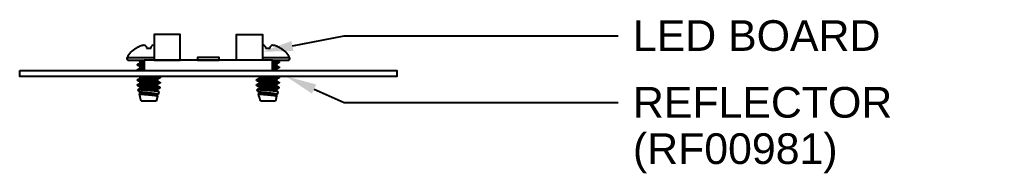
# Model space of a CAD drawing. Extents: x -1.16 to 4.91, y -0.59 to 0.35.
import ezdxf
from ezdxf import colors
from ezdxf.entities.mleader import LeaderData, LeaderLine
from ezdxf.math import Vec2, Vec3

# ---------------------------------------------------------------- set-up
doc = ezdxf.new("R2010")
doc.units = 0
doc.header["$LTSCALE"] = 0.5
doc.header["$MEASUREMENT"] = 0
doc.layers.add('CUST DWG', color=60, linetype='CONTINUOUS', lineweight=20)
for name, color, linetype in [('FAB DWG', 221, 'CONTINUOUS'), ('Hardware', 242, 'CONTINUOUS'), ('LED Board', 110, 'CONTINUOUS'), ('Reflector', 40, 'CONTINUOUS')]:
    doc.layers.add(name, color=color, linetype=linetype)
doc.styles.get("Standard").update_dxf_attribs({"font": 'arial.ttf'})

msp = doc.modelspace()

# ---------------------------------------------------------------- linework, layer by layer
at = {"layer": 'Hardware', "linetype": 'Continuous', "lineweight": 25, "transparency": 16777216}
for p, q in [((-0.3812, 0.1855), (-0.379, 0.1733)), ((-0.351, 0.1733), (-0.3488, 0.1855)), ((0.3488, 0.1855), (0.351, 0.1733)), ((0.379, 0.1733), (0.3812, 0.1855)), ((-0.4445, 0.1733), (-0.4432, 0.1733)), ((-0.379, 0.1733), (-0.351, 0.1733)), ((0.351, 0.1733), (0.379, 0.1733)), ((0.4432, 0.1733), (0.4445, 0.1733)), ((-0.4987, 0.1151), (-0.3315, 0.1151)), ((-0.489, 0.0989), (-0.3935, 0.0989)), ((-0.434, 0.0696), (-0.434, 0.0735)), ((-0.4171, 0.0833), (-0.4171, 0.0906)), ((0.3315, 0.1151), (0.4987, 0.1151)), ((0.3935, 0.0989), (0.489, 0.0989)), ((0.4171, 0.0755), (0.4171, 0.0681)), ((0.434, 0.0891), (0.434, 0.0852)), ((-0.434, 0.0383), (-0.434, 0.0423)), ((-0.4171, 0.052), (-0.4171, 0.0594)), ((0.4171, 0.0442), (0.4171, 0.0368)), ((0.434, 0.0579), (0.434, 0.054)), ((-0.434, -0.0242), (-0.434, -0.0202)), ((-0.434, -0.0554), (-0.434, -0.0515)), ((-0.4171, -0.0105), (-0.4171, -0.0031)), ((-0.4171, -0.0417), (-0.4171, -0.0344)), ((-0.3129, -0.0183), (-0.3129, -0.0257)), ((-0.3129, -0.0495), (-0.3129, -0.0569)), ((-0.296, -0.0046), (-0.296, -0.0085)), ((-0.296, -0.0359), (-0.296, -0.0398)), ((0.296, -0.0242), (0.296, -0.0202)), ((0.296, -0.0554), (0.296, -0.0515)), ((0.3129, -0.0105), (0.3129, -0.0031)), ((0.3129, -0.0417), (0.3129, -0.0344)), ((0.4171, -0.0183), (0.4171, -0.0257)), ((0.4171, -0.0495), (0.4171, -0.0569)), ((0.434, -0.0046), (0.434, -0.0085)), ((0.434, -0.0359), (0.434, -0.0398)), ((-0.4269, -0.0908), (-0.4296, -0.0802)), ((-0.4172, -0.1276), (-0.4225, -0.1074)), ((-0.4171, -0.073), (-0.4171, -0.0656)), ((-0.4171, -0.1042), (-0.4171, -0.0969)), ((-0.313, -0.0636), (-0.3592, -0.0636)), ((-0.3111, -0.1209), (-0.319, -0.1511)), ((-0.3129, -0.0808), (-0.3129, -0.0882)), ((-0.3129, -0.112), (-0.3129, -0.1194)), ((-0.3039, -0.0938), (-0.308, -0.1092)), ((-0.2968, -0.0667), (-0.2983, -0.0724)), ((0.3031, -0.0908), (0.3004, -0.0802)), ((0.3128, -0.1276), (0.3075, -0.1074)), ((0.3129, -0.073), (0.3129, -0.0656)), ((0.3129, -0.1042), (0.3129, -0.0969)), ((0.417, -0.0636), (0.3708, -0.0636)), ((0.4189, -0.1209), (0.411, -0.1511)), ((0.4171, -0.0808), (0.4171, -0.0882)), ((0.4171, -0.112), (0.4171, -0.1194)), ((0.4261, -0.0938), (0.422, -0.1092)), ((0.4332, -0.0667), (0.4317, -0.0724)), ((-0.4171, -0.1276), (-0.417, -0.128)), ((-0.411, -0.1511), (-0.4171, -0.128)), ((-0.417, -0.128), (-0.4171, -0.128)), ((-0.319, -0.1511), (-0.411, -0.1511)), ((0.3129, -0.1276), (0.313, -0.128)), ((0.319, -0.1511), (0.3129, -0.128)), ((0.313, -0.128), (0.3129, -0.128)), ((0.411, -0.1511), (0.319, -0.1511))]:
    msp.add_line(p, q, dxfattribs=at)
at = {"layer": 'Hardware', "linetype": 'Continuous', "lineweight": 25, "transparency": 16777216, "flags": 128}
for points in [[(-0.4334, 0.0742), (-0.434, 0.0735), (-0.4334, 0.0728), (-0.4316, 0.0721), (-0.4286, 0.0715), (-0.4248, 0.0709), (-0.4199, 0.0703), (-0.414, 0.0697), (-0.4072, 0.069), (-0.3995, 0.0683), (-0.3935, 0.0678)], [(0.3935, 0.0636), (0.3995, 0.0631), (0.4072, 0.0624), (0.414, 0.0617), (0.4199, 0.0611), (0.4248, 0.0605), (0.4286, 0.0599), (0.4316, 0.0592), (0.4334, 0.0586), (0.434, 0.0579), (0.434, 0.0579)]]:
    msp.add_lwpolyline(points, dxfattribs=at)
at = {"layer": 'Hardware', "linetype": 'Continuous', "lineweight": 25, "transparency": 16777216}
for centre, radius, start, end in [((-0.3654, 0.043), 0.1518, 110.1727, 120.84939), ((-0.3792, 0.0651), 0.1264, 96.0768, 107.74085), ((-0.4018, 0.1559), 0.0361, 55.05902, 75.15367), ((-0.3282, 0.1559), 0.0361, 104.84633, 124.94098), ((-0.3508, 0.0651), 0.1264, 81.23978, 83.9232), ((0.3508, 0.0651), 0.1264, 96.0768, 98.76022), ((0.3282, 0.1559), 0.0361, 55.05902, 75.15367), ((0.4018, 0.1559), 0.0361, 104.84633, 124.94098), ((0.3792, 0.0651), 0.1264, 72.25915, 83.9232), ((0.3654, 0.043), 0.1518, 59.15061, 69.8273), ((-0.365, 0.0448), 0.151, 121.74209, 152.29992), ((0.365, 0.0448), 0.151, 27.70008, 58.25791), ((-0.489, 0.1099), 0.011, 152.29992, 270), ((0.489, 0.1099), 0.011, 270, 27.70008)]:
    msp.add_arc(centre, radius, start, end, dxfattribs=at)
for points, knots in [([(-0.434, 0.0696), (-0.4339, 0.0694), (-0.4336, 0.0689), (-0.4318, 0.0682), (-0.4289, 0.0676), (-0.4249, 0.067), (-0.42, 0.0664), (-0.4141, 0.0658), (-0.4073, 0.0651), (-0.4003, 0.0644), (-0.3955, 0.064), (-0.3935, 0.0639)], [0, 0, 0, 0, 0.0409163, 0.0814663, 0.1213031, 0.1601162, 0.1989293, 0.238766, 0.279316, 0.3202324, 0.3501521, 0.3501521, 0.3501521, 0.3501521]), ([(-0.4334, 0.0742), (-0.4306, 0.0758), (-0.4251, 0.079), (-0.4197, 0.0822), (-0.4171, 0.0837)], [0, 0, 0, 0, 0.5232197, 1, 1, 1, 1]), ([(-0.4163, 0.059), (-0.4192, 0.0606), (-0.4249, 0.0639), (-0.4306, 0.0673), (-0.4334, 0.0689)], [0, 0, 0, 0, 0.499457, 1, 1, 1, 1]), ([(-0.4163, 0.0902), (-0.4192, 0.0919), (-0.4241, 0.0948), (-0.4291, 0.0976), (-0.4312, 0.0988)], [0, 0, 0, 0, 0.576313, 1, 1, 1, 1]), ([(-0.429, 0.0989), (-0.4277, 0.0987), (-0.4253, 0.0983), (-0.4202, 0.0977), (-0.4142, 0.097), (-0.4073, 0.0963), (-0.4003, 0.0957), (-0.3955, 0.0953), (-0.3935, 0.0951)], [0, 0, 0, 0, 0.0454803, 0.0907948, 0.1373486, 0.183301, 0.2296685, 0.2635746, 0.2635746, 0.2635746, 0.2635746]), ([(-0.4171, 0.0833), (-0.417, 0.083), (-0.4168, 0.0826), (-0.4154, 0.0819), (-0.4132, 0.0813), (-0.4102, 0.0807), (-0.4065, 0.0801), (-0.4018, 0.0794), (-0.3973, 0.0788), (-0.3943, 0.0784), (-0.3935, 0.0783)], [0, 0, 0, 0, 0.0450192, 0.0896319, 0.1334538, 0.1761414, 0.218829, 0.2626509, 0.3162306, 0.3336264, 0.3336264, 0.3336264, 0.3336264]), ([(-0.4163, 0.0902), (-0.416, 0.09), (-0.4153, 0.0897), (-0.4132, 0.0891), (-0.4102, 0.0885), (-0.4065, 0.0879), (-0.4018, 0.0872), (-0.3973, 0.0866), (-0.3943, 0.0862), (-0.3935, 0.0862)], [0, 0, 0, 0, 0.0329569, 0.0767823, 0.1194732, 0.162164, 0.2059894, 0.2595733, 0.2769701, 0.2769701, 0.2769701, 0.2769701]), ([(0.3935, 0.0948), (0.3969, 0.0946), (0.4001, 0.0943), (0.408, 0.0936), (0.4124, 0.0931), (0.42, 0.0923), (0.4232, 0.092), (0.4309, 0.0909), (0.434, 0.09), (0.434, 0.0891)], [0.420418, 0.420418, 0.420418, 0.420418, 0.5, 0.5, 0.625, 0.625, 0.75, 0.75, 1, 1, 1, 1]), ([(0.3935, 0.0909), (0.3955, 0.0908), (0.4003, 0.0904), (0.4073, 0.0897), (0.4141, 0.0891), (0.42, 0.0884), (0.4249, 0.0878), (0.4288, 0.0872), (0.4318, 0.0866), (0.4336, 0.0859), (0.4343, 0.0852), (0.4337, 0.0848), (0.4334, 0.0846)], [0.5586588, 0.5586588, 0.5586588, 0.5586588, 0.5925647, 0.6389322, 0.6848846, 0.7300287, 0.7740128, 0.8179968, 0.8631409, 0.9090933, 0.9554608, 1, 1, 1, 1]), ([(0.3935, 0.0804), (0.3943, 0.0803), (0.3973, 0.0799), (0.4021, 0.0793), (0.4074, 0.0785), (0.4116, 0.0778), (0.4147, 0.0771), (0.4167, 0.0763), (0.417, 0.0757), (0.4171, 0.0755)], [0.6664286, 0.6664286, 0.6664286, 0.6664286, 0.6838258, 0.7374097, 0.7898579, 0.8408154, 0.8927501, 0.9460263, 1, 1, 1, 1]), ([(0.3935, 0.0726), (0.3943, 0.0725), (0.3973, 0.0721), (0.4021, 0.0715), (0.4074, 0.0707), (0.4115, 0.07), (0.4147, 0.0693), (0.4158, 0.0688), (0.4163, 0.0685)], [0.7230534, 0.7230534, 0.7230534, 0.7230534, 0.7404502, 0.7940299, 0.8464741, 0.8974276, 0.9493583, 1, 1, 1, 1]), ([(0.4163, 0.0685), (0.4192, 0.0669), (0.4249, 0.0635), (0.4306, 0.0602), (0.4334, 0.0585)], [0, 0, 0, 0, 0.499457, 1, 1, 1, 1]), ([(0.4334, 0.0846), (0.4306, 0.0829), (0.4251, 0.0797), (0.4197, 0.0765), (0.4171, 0.075)], [0, 0, 0, 0, 0.52322, 1, 1, 1, 1]), ([(0.4178, 0.0989), (0.4205, 0.0973), (0.4257, 0.0943), (0.4309, 0.0912), (0.4334, 0.0898)], [0, 0, 0, 0, 0.522443, 1, 1, 1, 1]), ([(-0.4334, 0.0429), (-0.4337, 0.0427), (-0.4343, 0.0422), (-0.4336, 0.0416), (-0.4318, 0.0409), (-0.4288, 0.0402), (-0.4249, 0.0396), (-0.42, 0.0391), (-0.4141, 0.0384), (-0.4073, 0.0377), (-0.4003, 0.0371), (-0.3955, 0.0367), (-0.3935, 0.0365)], [0, 0, 0, 0, 0.0756332, 0.1543713, 0.2324043, 0.3090648, 0.3837555, 0.4584461, 0.5351067, 0.6131397, 0.6918777, 0.7494543, 0.7494543, 0.7494543, 0.7494543]), ([(-0.434, 0.0383), (-0.434, 0.0376), (-0.4321, 0.037), (-0.4278, 0.0362), (-0.4269, 0.036), (-0.4259, 0.0359)], [0, 0, 0, 0, 0.25, 0.25, 0.3107192, 0.3107192, 0.3107192, 0.3107192]), ([(-0.4334, 0.0429), (-0.4306, 0.0446), (-0.4251, 0.0478), (-0.4197, 0.0509), (-0.4171, 0.0525)], [0, 0, 0, 0, 0.5232197, 1, 1, 1, 1]), ([(-0.4171, 0.052), (-0.4171, 0.0513), (-0.4156, 0.0506), (-0.4117, 0.0497), (-0.4102, 0.0494), (-0.4065, 0.0488), (-0.4044, 0.0485), (-0.3994, 0.0478), (-0.3966, 0.0475), (-0.3935, 0.0471)], [0, 0, 0, 0, 0.25, 0.25, 0.375, 0.375, 0.5, 0.5, 0.632126, 0.632126, 0.632126, 0.632126]), ([(-0.4163, 0.059), (-0.416, 0.0588), (-0.4153, 0.0584), (-0.4132, 0.0578), (-0.4102, 0.0572), (-0.4065, 0.0566), (-0.4018, 0.0559), (-0.3973, 0.0554), (-0.3943, 0.055), (-0.3935, 0.0549)], [0, 0, 0, 0, 0.0329569, 0.0767823, 0.1194732, 0.162164, 0.2059894, 0.2595733, 0.2769701, 0.2769701, 0.2769701, 0.2769701]), ([(0.3935, 0.0597), (0.3955, 0.0595), (0.4003, 0.0591), (0.4073, 0.0585), (0.4141, 0.0578), (0.42, 0.0572), (0.4249, 0.0566), (0.4288, 0.056), (0.4318, 0.0553), (0.4336, 0.0547), (0.4343, 0.054), (0.4337, 0.0535), (0.4334, 0.0533)], [0.610545, 0.610545, 0.610545, 0.610545, 0.6404647, 0.6813811, 0.721931, 0.7617678, 0.8005809, 0.839394, 0.8792308, 0.9197807, 0.9606971, 1, 1, 1, 1]), ([(0.3935, 0.0491), (0.3943, 0.049), (0.3973, 0.0487), (0.4021, 0.048), (0.4074, 0.0473), (0.4116, 0.0466), (0.4147, 0.0458), (0.4167, 0.045), (0.417, 0.0445), (0.4171, 0.0442)], [0.6664286, 0.6664286, 0.6664286, 0.6664286, 0.6838258, 0.7374097, 0.7898579, 0.8408154, 0.8927501, 0.9460263, 1, 1, 1, 1]), ([(0.3935, 0.0413), (0.3943, 0.0412), (0.3973, 0.0409), (0.4021, 0.0402), (0.4074, 0.0395), (0.4115, 0.0388), (0.4147, 0.038), (0.4158, 0.0375), (0.4163, 0.0373)], [0.4128253, 0.4128253, 0.4128253, 0.4128253, 0.4497094, 0.5633078, 0.6744984, 0.7825288, 0.8926309, 1, 1, 1, 1]), ([(0.4334, 0.0533), (0.4306, 0.0516), (0.4251, 0.0485), (0.4197, 0.0453), (0.4171, 0.0438)], [0, 0, 0, 0, 0.52322, 1, 1, 1, 1]), ([(-0.4334, -0.0196), (-0.4337, -0.0198), (-0.4343, -0.0203), (-0.4336, -0.0209), (-0.4318, -0.0216), (-0.4288, -0.0223), (-0.4249, -0.0229), (-0.42, -0.0234), (-0.4141, -0.0241), (-0.4073, -0.0248), (-0.3996, -0.0255), (-0.3913, -0.0262), (-0.3827, -0.0268), (-0.3738, -0.0275), (-0.3679, -0.0279), (-0.365, -0.0281)], [0, 0, 0, 0, 0.075633, 0.154371, 0.232404, 0.309065, 0.383755, 0.458446, 0.535107, 0.61314, 0.691878, 0.770616, 0.848649, 0.925309, 1, 1, 1, 1]), ([(-0.434, -0.0242), (-0.434, -0.0249), (-0.4321, -0.0255), (-0.4269, -0.0265), (-0.4249, -0.0268), (-0.42, -0.0273), (-0.4172, -0.0277), (-0.4076, -0.0287), (-0.3997, -0.0294), (-0.3827, -0.0307), (-0.3736, -0.0314), (-0.365, -0.032)], [0, 0, 0, 0, 0.25, 0.25, 0.375, 0.375, 0.5, 0.5, 0.75, 0.75, 1, 1, 1, 1]), ([(-0.4334, -0.0508), (-0.4337, -0.0511), (-0.4343, -0.0515), (-0.4336, -0.0522), (-0.4318, -0.0529), (-0.4288, -0.0535), (-0.4249, -0.0541), (-0.42, -0.0547), (-0.4141, -0.0553), (-0.4073, -0.056), (-0.3996, -0.0567), (-0.3913, -0.0574), (-0.3827, -0.0581), (-0.3738, -0.0587), (-0.3679, -0.0591), (-0.365, -0.0593)], [0, 0, 0, 0, 0.075633, 0.154371, 0.232404, 0.309065, 0.383755, 0.458446, 0.535107, 0.61314, 0.691878, 0.770616, 0.848649, 0.925309, 1, 1, 1, 1]), ([(-0.434, -0.0554), (-0.434, -0.0561), (-0.4321, -0.0568), (-0.4269, -0.0577), (-0.4249, -0.058), (-0.42, -0.0586), (-0.4172, -0.0589), (-0.4076, -0.0599), (-0.3997, -0.0606), (-0.3827, -0.062), (-0.3736, -0.0627), (-0.365, -0.0632)], [0, 0, 0, 0, 0.25, 0.25, 0.375, 0.375, 0.5, 0.5, 0.75, 0.75, 1, 1, 1, 1]), ([(-0.4334, -0.0196), (-0.4306, -0.0179), (-0.4251, -0.0147), (-0.4197, -0.0116), (-0.4171, -0.01)], [0, 0, 0, 0, 0.52322, 1, 1, 1, 1]), ([(-0.4163, -0.0348), (-0.4192, -0.0331), (-0.4249, -0.0298), (-0.4306, -0.0265), (-0.4334, -0.0248)], [0, 0, 0, 0, 0.499457, 1, 1, 1, 1]), ([(-0.4334, -0.0508), (-0.4306, -0.0492), (-0.4251, -0.046), (-0.4197, -0.0428), (-0.4171, -0.0413)], [0, 0, 0, 0, 0.52322, 1, 1, 1, 1]), ([(-0.4163, -0.066), (-0.4192, -0.0644), (-0.4249, -0.0611), (-0.4306, -0.0577), (-0.4334, -0.0561)], [0, 0, 0, 0, 0.499457, 1, 1, 1, 1]), ([(-0.4171, -0.0105), (-0.4171, -0.0112), (-0.4156, -0.0119), (-0.4117, -0.0128), (-0.4102, -0.0131), (-0.4065, -0.0137), (-0.4044, -0.014), (-0.3972, -0.015), (-0.3912, -0.0157), (-0.3784, -0.0171), (-0.3715, -0.0177), (-0.365, -0.0183)], [0, 0, 0, 0, 0.25, 0.25, 0.375, 0.375, 0.5, 0.5, 0.75, 0.75, 1, 1, 1, 1]), ([(-0.4171, -0.0417), (-0.4171, -0.0424), (-0.4156, -0.0431), (-0.4117, -0.0441), (-0.4102, -0.0443), (-0.4065, -0.0449), (-0.4044, -0.0452), (-0.3972, -0.0462), (-0.3912, -0.0469), (-0.3784, -0.0483), (-0.3715, -0.049), (-0.365, -0.0495)], [0, 0, 0, 0, 0.25, 0.25, 0.375, 0.375, 0.5, 0.5, 0.75, 0.75, 1, 1, 1, 1]), ([(-0.4163, -0.0035), (-0.416, -0.0037), (-0.4153, -0.0041), (-0.4132, -0.0047), (-0.4102, -0.0053), (-0.4065, -0.0059), (-0.4018, -0.0066), (-0.3958, -0.0073), (-0.3887, -0.0082), (-0.381, -0.009), (-0.373, -0.0098), (-0.3677, -0.0102), (-0.365, -0.0105)], [0, 0, 0, 0, 0.069869, 0.162778, 0.253282, 0.343787, 0.436696, 0.550294, 0.664884, 0.778976, 0.891116, 1, 1, 1, 1]), ([(-0.4163, -0.0348), (-0.416, -0.035), (-0.4153, -0.0353), (-0.4132, -0.0359), (-0.4102, -0.0365), (-0.4065, -0.0371), (-0.4018, -0.0378), (-0.3958, -0.0386), (-0.3887, -0.0394), (-0.381, -0.0402), (-0.373, -0.041), (-0.3677, -0.0415), (-0.365, -0.0417)], [0, 0, 0, 0, 0.0698685, 0.1627779, 0.2532823, 0.3437868, 0.4366961, 0.5502937, 0.6648842, 0.7789761, 0.8911165, 1, 1, 1, 1]), ([(-0.365, -0.0007), (-0.3621, -0.0009), (-0.3562, -0.0013), (-0.3473, -0.002), (-0.3387, -0.0026), (-0.3304, -0.0033), (-0.3227, -0.004), (-0.3159, -0.0047), (-0.31, -0.0053), (-0.3051, -0.0059), (-0.3012, -0.0065), (-0.2982, -0.0072), (-0.2964, -0.0078), (-0.2957, -0.0085), (-0.2963, -0.009), (-0.2966, -0.0092)], [0, 0, 0, 0, 0.074691, 0.151351, 0.229384, 0.308122, 0.38686, 0.464893, 0.541554, 0.616245, 0.690935, 0.767596, 0.845629, 0.924367, 1, 1, 1, 1]), ([(-0.365, -0.0105), (-0.3585, -0.011), (-0.3516, -0.0117), (-0.3388, -0.0131), (-0.3328, -0.0138), (-0.3256, -0.0148), (-0.3235, -0.0151), (-0.3198, -0.0157), (-0.3183, -0.016), (-0.3144, -0.0169), (-0.3129, -0.0176), (-0.3129, -0.0183)], [0, 0, 0, 0, 0.25, 0.25, 0.5, 0.5, 0.625, 0.625, 0.75, 0.75, 1, 1, 1, 1]), ([(-0.365, -0.0183), (-0.3623, -0.0185), (-0.357, -0.019), (-0.349, -0.0198), (-0.3413, -0.0206), (-0.3342, -0.0215), (-0.3279, -0.0223), (-0.3226, -0.023), (-0.3185, -0.0237), (-0.3153, -0.0245), (-0.3142, -0.025), (-0.3137, -0.0252)], [0, 0, 0, 0, 0.108884, 0.221025, 0.335118, 0.449709, 0.563308, 0.674498, 0.782529, 0.892631, 1, 1, 1, 1]), ([(-0.365, -0.0281), (-0.3564, -0.0286), (-0.3473, -0.0293), (-0.3303, -0.0307), (-0.3224, -0.0314), (-0.3128, -0.0324), (-0.31, -0.0327), (-0.3051, -0.0333), (-0.3031, -0.0336), (-0.2979, -0.0345), (-0.296, -0.0352), (-0.296, -0.0359)], [0, 0, 0, 0, 0.25, 0.25, 0.5, 0.5, 0.625, 0.625, 0.75, 0.75, 1, 1, 1, 1]), ([(-0.365, -0.032), (-0.3621, -0.0322), (-0.3562, -0.0326), (-0.3473, -0.0332), (-0.3387, -0.0339), (-0.3304, -0.0346), (-0.3227, -0.0353), (-0.3159, -0.0359), (-0.31, -0.0366), (-0.3051, -0.0372), (-0.3012, -0.0378), (-0.2982, -0.0384), (-0.2964, -0.0391), (-0.2957, -0.0398), (-0.2963, -0.0402), (-0.2966, -0.0404)], [0, 0, 0, 0, 0.074691, 0.151351, 0.229384, 0.308122, 0.38686, 0.464893, 0.541554, 0.616245, 0.690935, 0.767596, 0.845629, 0.924367, 1, 1, 1, 1]), ([(-0.365, -0.0417), (-0.3585, -0.0423), (-0.3516, -0.043), (-0.3388, -0.0443), (-0.3328, -0.045), (-0.3256, -0.046), (-0.3235, -0.0464), (-0.3198, -0.0469), (-0.3183, -0.0472), (-0.3144, -0.0482), (-0.3129, -0.0488), (-0.3129, -0.0495)], [0, 0, 0, 0, 0.25, 0.25, 0.5, 0.5, 0.625, 0.625, 0.75, 0.75, 1, 1, 1, 1]), ([(-0.365, -0.0495), (-0.3623, -0.0498), (-0.357, -0.0503), (-0.349, -0.051), (-0.3413, -0.0519), (-0.3342, -0.0527), (-0.3279, -0.0535), (-0.3226, -0.0543), (-0.3185, -0.055), (-0.3153, -0.0557), (-0.3142, -0.0562), (-0.3137, -0.0565)], [0, 0, 0, 0, 0.1088843, 0.2210255, 0.3351181, 0.4497094, 0.5633078, 0.6744984, 0.7825288, 0.8926309, 1, 1, 1, 1]), ([(-0.365, -0.0593), (-0.3557, -0.0599), (-0.3458, -0.0606), (-0.3276, -0.0621), (-0.3193, -0.0629), (-0.313, -0.0636)], [0, 0, 0, 0, 0.5, 0.5, 1, 1, 1, 1]), ([(-0.3229, -0.0001), (-0.3205, -0.0003), (-0.3181, -0.0006), (-0.3128, -0.0011), (-0.31, -0.0014), (-0.3051, -0.002), (-0.3031, -0.0023), (-0.2979, -0.0032), (-0.296, -0.0039), (-0.296, -0.0046)], [0.4154965, 0.4154965, 0.4154965, 0.4154965, 0.5, 0.5, 0.625, 0.625, 0.75, 0.75, 1, 1, 1, 1]), ([(-0.3137, -0.0252), (-0.3108, -0.0269), (-0.3051, -0.0302), (-0.2994, -0.0335), (-0.2966, -0.0352)], [0, 0, 0, 0, 0.499457, 1, 1, 1, 1]), ([(-0.3137, -0.0565), (-0.3108, -0.0581), (-0.3054, -0.0613), (-0.2999, -0.0645), (-0.2973, -0.066)], [0, 0, 0, 0, 0.520704, 1, 1, 1, 1]), ([(-0.2966, -0.0092), (-0.2994, -0.0109), (-0.3049, -0.014), (-0.3103, -0.0172), (-0.3129, -0.0187)], [0, 0, 0, 0, 0.52322, 1, 1, 1, 1]), ([(-0.2966, -0.0404), (-0.2994, -0.0421), (-0.3049, -0.0453), (-0.3103, -0.0485), (-0.3129, -0.05)], [0, 0, 0, 0, 0.52322, 1, 1, 1, 1]), ([(0.2966, -0.0196), (0.2963, -0.0198), (0.2957, -0.0203), (0.2964, -0.0209), (0.2982, -0.0216), (0.3012, -0.0223), (0.3051, -0.0229), (0.31, -0.0234), (0.3159, -0.0241), (0.3227, -0.0248), (0.3304, -0.0255), (0.3387, -0.0262), (0.3473, -0.0268), (0.3562, -0.0275), (0.3621, -0.0279), (0.365, -0.0281)], [0, 0, 0, 0, 0.075633, 0.154371, 0.232404, 0.309065, 0.383755, 0.458446, 0.535107, 0.61314, 0.691878, 0.770616, 0.848649, 0.925309, 1, 1, 1, 1]), ([(0.296, -0.0242), (0.296, -0.0249), (0.2979, -0.0255), (0.3031, -0.0265), (0.3051, -0.0268), (0.31, -0.0273), (0.3128, -0.0277), (0.3224, -0.0287), (0.3303, -0.0294), (0.3473, -0.0307), (0.3564, -0.0314), (0.365, -0.032)], [0, 0, 0, 0, 0.25, 0.25, 0.375, 0.375, 0.5, 0.5, 0.75, 0.75, 1, 1, 1, 1]), ([(0.2966, -0.0508), (0.2963, -0.0511), (0.2957, -0.0515), (0.2964, -0.0522), (0.2982, -0.0529), (0.3012, -0.0535), (0.3051, -0.0541), (0.31, -0.0547), (0.3159, -0.0553), (0.3227, -0.056), (0.3304, -0.0567), (0.3387, -0.0574), (0.3473, -0.0581), (0.3562, -0.0587), (0.3621, -0.0591), (0.365, -0.0593)], [0, 0, 0, 0, 0.075633, 0.154371, 0.232404, 0.309065, 0.383755, 0.458446, 0.535107, 0.61314, 0.691878, 0.770616, 0.848649, 0.925309, 1, 1, 1, 1]), ([(0.296, -0.0554), (0.296, -0.0561), (0.2979, -0.0568), (0.3031, -0.0577), (0.3051, -0.058), (0.31, -0.0586), (0.3128, -0.0589), (0.3224, -0.0599), (0.3303, -0.0606), (0.3473, -0.062), (0.3564, -0.0627), (0.365, -0.0632)], [0, 0, 0, 0, 0.25, 0.25, 0.375, 0.375, 0.5, 0.5, 0.75, 0.75, 1, 1, 1, 1]), ([(0.2966, -0.0196), (0.2994, -0.0179), (0.3049, -0.0147), (0.3103, -0.0116), (0.3129, -0.01)], [0, 0, 0, 0, 0.52322, 1, 1, 1, 1]), ([(0.3137, -0.0348), (0.3108, -0.0331), (0.3051, -0.0298), (0.2994, -0.0265), (0.2966, -0.0248)], [0, 0, 0, 0, 0.499457, 1, 1, 1, 1]), ([(0.2966, -0.0508), (0.2994, -0.0492), (0.3049, -0.046), (0.3103, -0.0428), (0.3129, -0.0413)], [0, 0, 0, 0, 0.52322, 1, 1, 1, 1]), ([(0.3137, -0.066), (0.3108, -0.0644), (0.3051, -0.0611), (0.2994, -0.0577), (0.2966, -0.0561)], [0, 0, 0, 0, 0.499457, 1, 1, 1, 1]), ([(0.3129, -0.0105), (0.3129, -0.0112), (0.3144, -0.0119), (0.3183, -0.0128), (0.3198, -0.0131), (0.3235, -0.0137), (0.3256, -0.014), (0.3328, -0.015), (0.3388, -0.0157), (0.3516, -0.0171), (0.3585, -0.0177), (0.365, -0.0183)], [0, 0, 0, 0, 0.25, 0.25, 0.375, 0.375, 0.5, 0.5, 0.75, 0.75, 1, 1, 1, 1]), ([(0.3129, -0.0417), (0.3129, -0.0424), (0.3144, -0.0431), (0.3183, -0.0441), (0.3198, -0.0443), (0.3235, -0.0449), (0.3256, -0.0452), (0.3328, -0.0462), (0.3388, -0.0469), (0.3516, -0.0483), (0.3585, -0.049), (0.365, -0.0495)], [0, 0, 0, 0, 0.25, 0.25, 0.375, 0.375, 0.5, 0.5, 0.75, 0.75, 1, 1, 1, 1]), ([(0.3137, -0.0035), (0.314, -0.0037), (0.3147, -0.0041), (0.3168, -0.0047), (0.3198, -0.0053), (0.3235, -0.0059), (0.3282, -0.0066), (0.3342, -0.0073), (0.3413, -0.0082), (0.349, -0.009), (0.357, -0.0098), (0.3623, -0.0102), (0.365, -0.0105)], [0, 0, 0, 0, 0.069869, 0.162778, 0.253282, 0.343787, 0.436696, 0.550294, 0.664884, 0.778976, 0.891116, 1, 1, 1, 1]), ([(0.3137, -0.0348), (0.314, -0.035), (0.3147, -0.0353), (0.3168, -0.0359), (0.3198, -0.0365), (0.3235, -0.0371), (0.3282, -0.0378), (0.3342, -0.0386), (0.3413, -0.0394), (0.349, -0.0402), (0.357, -0.041), (0.3623, -0.0415), (0.365, -0.0417)], [0, 0, 0, 0, 0.0698685, 0.1627779, 0.2532823, 0.3437868, 0.4366961, 0.5502937, 0.6648842, 0.7789761, 0.8911165, 1, 1, 1, 1]), ([(0.365, -0.0007), (0.3679, -0.0009), (0.3738, -0.0013), (0.3827, -0.002), (0.3913, -0.0026), (0.3996, -0.0033), (0.4073, -0.004), (0.4141, -0.0047), (0.42, -0.0053), (0.4249, -0.0059), (0.4288, -0.0065), (0.4318, -0.0072), (0.4336, -0.0078), (0.4343, -0.0085), (0.4337, -0.009), (0.4334, -0.0092)], [0, 0, 0, 0, 0.074691, 0.151351, 0.229384, 0.308122, 0.38686, 0.464893, 0.541554, 0.616245, 0.690935, 0.767596, 0.845629, 0.924367, 1, 1, 1, 1]), ([(0.365, -0.0105), (0.3715, -0.011), (0.3784, -0.0117), (0.3912, -0.0131), (0.3972, -0.0138), (0.4044, -0.0148), (0.4065, -0.0151), (0.4102, -0.0157), (0.4117, -0.016), (0.4156, -0.0169), (0.4171, -0.0176), (0.4171, -0.0183)], [0, 0, 0, 0, 0.25, 0.25, 0.5, 0.5, 0.625, 0.625, 0.75, 0.75, 1, 1, 1, 1]), ([(0.365, -0.0183), (0.3677, -0.0185), (0.373, -0.019), (0.381, -0.0198), (0.3887, -0.0206), (0.3958, -0.0215), (0.4021, -0.0223), (0.4074, -0.023), (0.4115, -0.0237), (0.4147, -0.0245), (0.4158, -0.025), (0.4163, -0.0252)], [0, 0, 0, 0, 0.108884, 0.221025, 0.335118, 0.449709, 0.563308, 0.674498, 0.782529, 0.892631, 1, 1, 1, 1]), ([(0.365, -0.0281), (0.3736, -0.0286), (0.3827, -0.0293), (0.3997, -0.0307), (0.4076, -0.0314), (0.4172, -0.0324), (0.42, -0.0327), (0.4249, -0.0333), (0.4269, -0.0336), (0.4321, -0.0345), (0.434, -0.0352), (0.434, -0.0359)], [0, 0, 0, 0, 0.25, 0.25, 0.5, 0.5, 0.625, 0.625, 0.75, 0.75, 1, 1, 1, 1]), ([(0.365, -0.032), (0.3679, -0.0322), (0.3738, -0.0326), (0.3827, -0.0332), (0.3913, -0.0339), (0.3996, -0.0346), (0.4073, -0.0353), (0.4141, -0.0359), (0.42, -0.0366), (0.4249, -0.0372), (0.4288, -0.0378), (0.4318, -0.0384), (0.4336, -0.0391), (0.4343, -0.0398), (0.4337, -0.0402), (0.4334, -0.0404)], [0, 0, 0, 0, 0.074691, 0.151351, 0.229384, 0.308122, 0.38686, 0.464893, 0.541554, 0.616245, 0.690935, 0.767596, 0.845629, 0.924367, 1, 1, 1, 1]), ([(0.365, -0.0417), (0.3715, -0.0423), (0.3784, -0.043), (0.3912, -0.0443), (0.3972, -0.045), (0.4044, -0.046), (0.4065, -0.0464), (0.4102, -0.0469), (0.4117, -0.0472), (0.4156, -0.0482), (0.4171, -0.0488), (0.4171, -0.0495)], [0, 0, 0, 0, 0.25, 0.25, 0.5, 0.5, 0.625, 0.625, 0.75, 0.75, 1, 1, 1, 1]), ([(0.365, -0.0495), (0.3677, -0.0498), (0.373, -0.0503), (0.381, -0.051), (0.3887, -0.0519), (0.3958, -0.0527), (0.4021, -0.0535), (0.4074, -0.0543), (0.4115, -0.055), (0.4147, -0.0557), (0.4158, -0.0562), (0.4163, -0.0565)], [0, 0, 0, 0, 0.1088843, 0.2210255, 0.3351181, 0.4497094, 0.5633078, 0.6744984, 0.7825288, 0.8926309, 1, 1, 1, 1]), ([(0.365, -0.0593), (0.3743, -0.0599), (0.3842, -0.0606), (0.4024, -0.0621), (0.4107, -0.0629), (0.417, -0.0636)], [0, 0, 0, 0, 0.5, 0.5, 1, 1, 1, 1]), ([(0.4071, -0.0001), (0.4095, -0.0003), (0.4119, -0.0006), (0.4172, -0.0011), (0.42, -0.0014), (0.4249, -0.002), (0.4269, -0.0023), (0.4321, -0.0032), (0.434, -0.0039), (0.434, -0.0046)], [0.4154965, 0.4154965, 0.4154965, 0.4154965, 0.5, 0.5, 0.625, 0.625, 0.75, 0.75, 1, 1, 1, 1]), ([(0.4163, -0.0252), (0.4192, -0.0269), (0.4249, -0.0302), (0.4306, -0.0335), (0.4334, -0.0352)], [0, 0, 0, 0, 0.499457, 1, 1, 1, 1]), ([(0.4163, -0.0565), (0.4192, -0.0581), (0.4246, -0.0613), (0.4301, -0.0645), (0.4327, -0.066)], [0, 0, 0, 0, 0.520704, 1, 1, 1, 1]), ([(0.4334, -0.0092), (0.4306, -0.0109), (0.4251, -0.014), (0.4197, -0.0172), (0.4171, -0.0187)], [0, 0, 0, 0, 0.52322, 1, 1, 1, 1]), ([(0.4334, -0.0404), (0.4306, -0.0421), (0.4251, -0.0453), (0.4197, -0.0485), (0.4171, -0.05)], [0, 0, 0, 0, 0.52322, 1, 1, 1, 1]), ([(-0.365, -0.087), (-0.3668, -0.0869), (-0.3703, -0.0867), (-0.3756, -0.0863), (-0.3809, -0.086), (-0.3861, -0.0856), (-0.3911, -0.0852), (-0.3959, -0.0848), (-0.4005, -0.0844), (-0.4049, -0.0841), (-0.409, -0.0837), (-0.4128, -0.0833), (-0.4163, -0.083), (-0.4194, -0.0826), (-0.4221, -0.0823), (-0.4244, -0.082), (-0.4263, -0.0816), (-0.4278, -0.0812), (-0.4289, -0.0809), (-0.4295, -0.0805), (-0.4297, -0.0801), (-0.4295, -0.0798), (-0.4292, -0.0796), (-0.4291, -0.0796)], [0, 0, 0, 0, 0.048428, 0.096856, 0.14669, 0.196524, 0.244969, 0.293414, 0.343264, 0.393114, 0.441597, 0.49008, 0.539973, 0.589866, 0.638307, 0.686748, 0.736548, 0.786348, 0.835603, 0.884858, 0.935536, 0.986214, 1, 1, 1, 1]), ([(-0.4291, -0.0796), (-0.4277, -0.0788), (-0.4237, -0.0764), (-0.4197, -0.0741), (-0.4171, -0.0725)], [0, 0, 0, 0, 0.3539697, 1, 1, 1, 1]), ([(-0.4268, -0.0908), (-0.4268, -0.0909), (-0.4268, -0.0911), (-0.4262, -0.0916), (-0.4252, -0.0921), (-0.4238, -0.0926), (-0.4219, -0.0931), (-0.4196, -0.0936), (-0.4169, -0.094), (-0.4139, -0.0945), (-0.4105, -0.095), (-0.4067, -0.0955), (-0.4027, -0.096), (-0.3986, -0.0965), (-0.3941, -0.097), (-0.3894, -0.0976), (-0.3846, -0.0981), (-0.3797, -0.0986), (-0.3747, -0.0991), (-0.3697, -0.0996), (-0.3665, -0.0999), (-0.365, -0.1)], [0, 0, 0, 0, 0.027521, 0.083357, 0.137575, 0.191792, 0.247588, 0.303383, 0.357558, 0.411731, 0.467556, 0.523382, 0.576345, 0.629308, 0.683818, 0.738328, 0.791155, 0.843982, 0.898345, 0.952708, 1, 1, 1, 1]), ([(-0.4163, -0.0973), (-0.4192, -0.0956), (-0.4224, -0.0938), (-0.4256, -0.0919), (-0.4259, -0.0917)], [0, 0, 0, 0, 0.8887624, 1, 1, 1, 1]), ([(-0.365, -0.1141), (-0.3666, -0.114), (-0.3697, -0.1138), (-0.3744, -0.1135), (-0.3791, -0.1131), (-0.3837, -0.1127), (-0.3881, -0.1123), (-0.3924, -0.112), (-0.3966, -0.1116), (-0.4005, -0.1112), (-0.4041, -0.1108), (-0.4075, -0.1104), (-0.4106, -0.1101), (-0.4133, -0.1098), (-0.4157, -0.1094), (-0.4178, -0.1091), (-0.4195, -0.1087), (-0.4209, -0.1084), (-0.4218, -0.108), (-0.4224, -0.1076), (-0.4226, -0.1072), (-0.4224, -0.1069), (-0.4221, -0.1067), (-0.4219, -0.1067)], [0, 0, 0, 0, 0.047945, 0.095891, 0.145228, 0.194566, 0.242529, 0.290493, 0.339847, 0.389201, 0.437211, 0.485222, 0.534629, 0.584037, 0.631994, 0.679952, 0.72925, 0.778547, 0.827413, 0.87628, 0.926557, 0.976834, 1, 1, 1, 1]), ([(-0.422, -0.1066), (-0.4219, -0.1066), (-0.4203, -0.1057), (-0.4187, -0.1047), (-0.4171, -0.1038)], [0, 0, 0, 0, 0.030297, 1, 1, 1, 1]), ([(-0.4171, -0.073), (-0.4171, -0.0737), (-0.4156, -0.0744), (-0.4117, -0.0753), (-0.4102, -0.0756), (-0.4065, -0.0762), (-0.4044, -0.0765), (-0.3972, -0.0775), (-0.3912, -0.0782), (-0.3784, -0.0796), (-0.3715, -0.0802), (-0.365, -0.0808)], [0, 0, 0, 0, 0.25, 0.25, 0.375, 0.375, 0.5, 0.5, 0.75, 0.75, 1, 1, 1, 1]), ([(-0.4171, -0.1042), (-0.4171, -0.1049), (-0.4156, -0.1056), (-0.4117, -0.1066), (-0.4102, -0.1068), (-0.4065, -0.1074), (-0.4044, -0.1077), (-0.3972, -0.1087), (-0.3912, -0.1094), (-0.3784, -0.1108), (-0.3715, -0.1115), (-0.365, -0.112)], [0, 0, 0, 0, 0.25, 0.25, 0.375, 0.375, 0.5, 0.5, 0.75, 0.75, 1, 1, 1, 1]), ([(-0.4163, -0.066), (-0.416, -0.0662), (-0.4153, -0.0666), (-0.4132, -0.0672), (-0.4102, -0.0678), (-0.4065, -0.0684), (-0.4018, -0.0691), (-0.3958, -0.0698), (-0.3887, -0.0707), (-0.381, -0.0715), (-0.373, -0.0723), (-0.3677, -0.0727), (-0.365, -0.073)], [0, 0, 0, 0, 0.069869, 0.162778, 0.253282, 0.343787, 0.436696, 0.550294, 0.664884, 0.778976, 0.891116, 1, 1, 1, 1]), ([(-0.4163, -0.0973), (-0.416, -0.0975), (-0.4153, -0.0978), (-0.4132, -0.0984), (-0.4102, -0.099), (-0.4065, -0.0996), (-0.4018, -0.1003), (-0.3958, -0.1011), (-0.3887, -0.1019), (-0.381, -0.1027), (-0.373, -0.1035), (-0.3677, -0.104), (-0.365, -0.1042)], [0, 0, 0, 0, 0.069869, 0.162778, 0.253282, 0.343787, 0.436696, 0.550294, 0.664884, 0.778976, 0.891116, 1, 1, 1, 1]), ([(-0.365, -0.073), (-0.3585, -0.0735), (-0.3516, -0.0742), (-0.3388, -0.0756), (-0.3328, -0.0763), (-0.3256, -0.0773), (-0.3235, -0.0776), (-0.3198, -0.0782), (-0.3183, -0.0785), (-0.3144, -0.0794), (-0.3129, -0.0801), (-0.3129, -0.0808)], [0, 0, 0, 0, 0.25, 0.25, 0.5, 0.5, 0.625, 0.625, 0.75, 0.75, 1, 1, 1, 1]), ([(-0.365, -0.0808), (-0.3623, -0.081), (-0.357, -0.0815), (-0.349, -0.0823), (-0.3413, -0.0831), (-0.3342, -0.084), (-0.3279, -0.0848), (-0.3226, -0.0855), (-0.3185, -0.0862), (-0.3153, -0.087), (-0.3142, -0.0875), (-0.3137, -0.0877)], [0, 0, 0, 0, 0.108892, 0.221041, 0.335142, 0.449741, 0.563348, 0.674546, 0.782584, 0.892694, 1, 1, 1, 1]), ([(-0.3039, -0.0938), (-0.3039, -0.0937), (-0.3039, -0.0934), (-0.3045, -0.0931), (-0.3054, -0.0927), (-0.3068, -0.0923), (-0.3086, -0.092), (-0.3108, -0.0916), (-0.3134, -0.0913), (-0.3164, -0.091), (-0.3197, -0.0906), (-0.3233, -0.0902), (-0.3273, -0.0899), (-0.3315, -0.0895), (-0.336, -0.0891), (-0.3406, -0.0887), (-0.3456, -0.0883), (-0.3513, -0.0879), (-0.3578, -0.0875), (-0.3626, -0.0872), (-0.365, -0.087)], [0, 0, 0, 0, 0.049578, 0.101868, 0.155678, 0.209487, 0.261775, 0.314062, 0.367852, 0.421643, 0.474317, 0.526992, 0.581159, 0.635327, 0.68862, 0.741913, 0.796753, 0.851594, 0.925297, 1, 1, 1, 1]), ([(-0.365, -0.1), (-0.3634, -0.1001), (-0.3601, -0.1004), (-0.3552, -0.1009), (-0.3504, -0.1014), (-0.3456, -0.1019), (-0.3411, -0.1024), (-0.3367, -0.1029), (-0.3325, -0.1034), (-0.3286, -0.104), (-0.3249, -0.1045), (-0.3216, -0.105), (-0.3185, -0.1055), (-0.3158, -0.106), (-0.3135, -0.1064), (-0.3115, -0.1069), (-0.31, -0.1074), (-0.3089, -0.1079), (-0.3082, -0.1084), (-0.3079, -0.1089), (-0.308, -0.1095), (-0.3084, -0.1099), (-0.3089, -0.1101), (-0.309, -0.1102)], [0, 0, 0, 0, 0.048682, 0.097364, 0.147459, 0.197554, 0.246272, 0.294989, 0.345115, 0.395242, 0.444058, 0.492874, 0.543111, 0.593348, 0.642114, 0.690878, 0.741139, 0.7914, 0.838933, 0.886466, 0.935382, 0.984298, 1, 1, 1, 1]), ([(-0.365, -0.1042), (-0.3585, -0.1048), (-0.3516, -0.1055), (-0.3388, -0.1068), (-0.3328, -0.1075), (-0.3256, -0.1085), (-0.3235, -0.1089), (-0.3198, -0.1094), (-0.3183, -0.1097), (-0.3144, -0.1107), (-0.3129, -0.1113), (-0.3129, -0.112)], [0, 0, 0, 0, 0.25, 0.25, 0.5, 0.5, 0.625, 0.625, 0.75, 0.75, 1, 1, 1, 1]), ([(-0.365, -0.112), (-0.3623, -0.1123), (-0.357, -0.1128), (-0.349, -0.1135), (-0.3413, -0.1144), (-0.3342, -0.1152), (-0.3279, -0.116), (-0.3226, -0.1168), (-0.3185, -0.1175), (-0.3153, -0.1182), (-0.3142, -0.1187), (-0.3137, -0.119)], [0, 0, 0, 0, 0.108897, 0.221052, 0.335158, 0.449763, 0.563375, 0.674579, 0.782622, 0.892737, 1, 1, 1, 1]), ([(-0.3111, -0.1209), (-0.3111, -0.1208), (-0.311, -0.1206), (-0.3113, -0.1203), (-0.312, -0.1199), (-0.3131, -0.1196), (-0.3146, -0.1192), (-0.3164, -0.1189), (-0.3185, -0.1185), (-0.321, -0.1182), (-0.3238, -0.1179), (-0.3269, -0.1175), (-0.3303, -0.1171), (-0.334, -0.1167), (-0.3379, -0.1164), (-0.3419, -0.116), (-0.3462, -0.1156), (-0.3506, -0.1152), (-0.3553, -0.1149), (-0.3601, -0.1145), (-0.3634, -0.1143), (-0.365, -0.1141)], [0, 0, 0, 0, 0.031427, 0.083659, 0.135891, 0.189641, 0.243392, 0.295601, 0.347811, 0.401502, 0.455193, 0.508033, 0.560873, 0.615216, 0.669559, 0.722923, 0.776287, 0.831201, 0.886115, 0.942832, 1, 1, 1, 1]), ([(-0.3592, -0.0636), (-0.3574, -0.0638), (-0.3537, -0.0641), (-0.3484, -0.0645), (-0.3431, -0.065), (-0.3378, -0.0655), (-0.3328, -0.066), (-0.3279, -0.0665), (-0.3232, -0.067), (-0.3189, -0.0676), (-0.3149, -0.0681), (-0.3113, -0.0686), (-0.3081, -0.069), (-0.3052, -0.0695), (-0.3029, -0.07), (-0.301, -0.0705), (-0.2996, -0.071), (-0.2987, -0.0715), (-0.2982, -0.072), (-0.2983, -0.0725), (-0.2986, -0.0729), (-0.2991, -0.0731), (-0.2992, -0.0732)], [0, 0, 0, 0, 0.049748, 0.099496, 0.150568, 0.20164, 0.25352, 0.305399, 0.358783, 0.412167, 0.464096, 0.516025, 0.56947, 0.622913, 0.674657, 0.726402, 0.779719, 0.833036, 0.883694, 0.934352, 0.986478, 1, 1, 1, 1]), ([(-0.3137, -0.0877), (-0.3118, -0.0888), (-0.3088, -0.0906), (-0.3057, -0.0924), (-0.3044, -0.0931)], [0, 0, 0, 0, 0.592788, 1, 1, 1, 1]), ([(-0.3137, -0.119), (-0.313, -0.1193), (-0.3124, -0.1197), (-0.3117, -0.1201), (-0.3116, -0.1202)], [0, 0, 0, 0, 0.909102, 1, 1, 1, 1]), ([(-0.2968, -0.0667), (-0.2968, -0.0665), (-0.2968, -0.0663), (-0.2974, -0.0659), (-0.2985, -0.0655), (-0.3001, -0.0652), (-0.3021, -0.0648), (-0.3046, -0.0645), (-0.3075, -0.0642), (-0.3103, -0.0639), (-0.3123, -0.0637), (-0.313, -0.0636)], [0, 0, 0, 0, 0.110395, 0.226006, 0.344976, 0.463945, 0.579552, 0.695159, 0.81409, 0.933024, 1, 1, 1, 1]), ([(-0.2991, -0.0732), (-0.3011, -0.0744), (-0.3057, -0.077), (-0.3103, -0.0797), (-0.3129, -0.0812)], [0, 0, 0, 0, 0.434005, 1, 1, 1, 1]), ([(-0.309, -0.1102), (-0.3093, -0.1104), (-0.3106, -0.1111), (-0.3119, -0.1119), (-0.3129, -0.1125)], [0, 0, 0, 0, 0.242819, 1, 1, 1, 1]), ([(0.365, -0.087), (0.3632, -0.0869), (0.3597, -0.0867), (0.3544, -0.0863), (0.3491, -0.086), (0.3439, -0.0856), (0.3389, -0.0852), (0.3341, -0.0848), (0.3295, -0.0844), (0.3251, -0.0841), (0.321, -0.0837), (0.3172, -0.0833), (0.3137, -0.083), (0.3106, -0.0826), (0.3079, -0.0823), (0.3056, -0.082), (0.3037, -0.0816), (0.3022, -0.0812), (0.3011, -0.0809), (0.3005, -0.0805), (0.3003, -0.0801), (0.3005, -0.0798), (0.3008, -0.0796), (0.3009, -0.0796)], [0, 0, 0, 0, 0.048428, 0.096856, 0.14669, 0.196524, 0.244969, 0.293414, 0.343264, 0.393114, 0.441597, 0.49008, 0.539973, 0.589866, 0.638307, 0.686748, 0.736548, 0.786348, 0.835603, 0.884858, 0.935536, 0.986214, 1, 1, 1, 1]), ([(0.3009, -0.0796), (0.3023, -0.0788), (0.3063, -0.0764), (0.3103, -0.0741), (0.3129, -0.0725)], [0, 0, 0, 0, 0.3539697, 1, 1, 1, 1]), ([(0.3032, -0.0908), (0.3032, -0.0909), (0.3032, -0.0911), (0.3038, -0.0916), (0.3048, -0.0921), (0.3062, -0.0926), (0.3081, -0.0931), (0.3104, -0.0936), (0.3131, -0.094), (0.3161, -0.0945), (0.3195, -0.095), (0.3233, -0.0955), (0.3273, -0.096), (0.3314, -0.0965), (0.3359, -0.097), (0.3406, -0.0976), (0.3454, -0.0981), (0.3503, -0.0986), (0.3553, -0.0991), (0.3603, -0.0996), (0.3635, -0.0999), (0.365, -0.1)], [0, 0, 0, 0, 0.027521, 0.083357, 0.137575, 0.191792, 0.247588, 0.303383, 0.357558, 0.411731, 0.467556, 0.523382, 0.576345, 0.629308, 0.683818, 0.738328, 0.791155, 0.843982, 0.898345, 0.952708, 1, 1, 1, 1]), ([(0.3137, -0.0973), (0.3108, -0.0956), (0.3076, -0.0938), (0.3044, -0.0919), (0.3041, -0.0917)], [0, 0, 0, 0, 0.8887624, 1, 1, 1, 1]), ([(0.365, -0.1141), (0.3634, -0.114), (0.3603, -0.1138), (0.3556, -0.1135), (0.3509, -0.1131), (0.3463, -0.1127), (0.3419, -0.1123), (0.3376, -0.112), (0.3334, -0.1116), (0.3295, -0.1112), (0.3259, -0.1108), (0.3225, -0.1104), (0.3194, -0.1101), (0.3167, -0.1098), (0.3143, -0.1094), (0.3122, -0.1091), (0.3105, -0.1087), (0.3091, -0.1084), (0.3082, -0.108), (0.3076, -0.1076), (0.3074, -0.1072), (0.3076, -0.1069), (0.3079, -0.1067), (0.3081, -0.1067)], [0, 0, 0, 0, 0.047945, 0.095891, 0.145228, 0.194566, 0.242529, 0.290493, 0.339847, 0.389201, 0.437211, 0.485222, 0.534629, 0.584037, 0.631994, 0.679952, 0.72925, 0.778547, 0.827413, 0.87628, 0.926557, 0.976834, 1, 1, 1, 1]), ([(0.308, -0.1066), (0.3081, -0.1066), (0.3097, -0.1057), (0.3113, -0.1047), (0.3129, -0.1038)], [0, 0, 0, 0, 0.030297, 1, 1, 1, 1]), ([(0.3129, -0.073), (0.3129, -0.0737), (0.3144, -0.0744), (0.3183, -0.0753), (0.3198, -0.0756), (0.3235, -0.0762), (0.3256, -0.0765), (0.3328, -0.0775), (0.3388, -0.0782), (0.3516, -0.0796), (0.3585, -0.0802), (0.365, -0.0808)], [0, 0, 0, 0, 0.25, 0.25, 0.375, 0.375, 0.5, 0.5, 0.75, 0.75, 1, 1, 1, 1]), ([(0.3129, -0.1042), (0.3129, -0.1049), (0.3144, -0.1056), (0.3183, -0.1066), (0.3198, -0.1068), (0.3235, -0.1074), (0.3256, -0.1077), (0.3328, -0.1087), (0.3388, -0.1094), (0.3516, -0.1108), (0.3585, -0.1115), (0.365, -0.112)], [0, 0, 0, 0, 0.25, 0.25, 0.375, 0.375, 0.5, 0.5, 0.75, 0.75, 1, 1, 1, 1]), ([(0.3137, -0.066), (0.314, -0.0662), (0.3147, -0.0666), (0.3168, -0.0672), (0.3198, -0.0678), (0.3235, -0.0684), (0.3282, -0.0691), (0.3342, -0.0698), (0.3413, -0.0707), (0.349, -0.0715), (0.357, -0.0723), (0.3623, -0.0727), (0.365, -0.073)], [0, 0, 0, 0, 0.069869, 0.162778, 0.253282, 0.343787, 0.436696, 0.550294, 0.664884, 0.778976, 0.891116, 1, 1, 1, 1]), ([(0.3137, -0.0973), (0.314, -0.0975), (0.3147, -0.0978), (0.3168, -0.0984), (0.3198, -0.099), (0.3235, -0.0996), (0.3282, -0.1003), (0.3342, -0.1011), (0.3413, -0.1019), (0.349, -0.1027), (0.357, -0.1035), (0.3623, -0.104), (0.365, -0.1042)], [0, 0, 0, 0, 0.069869, 0.162778, 0.253282, 0.343787, 0.436696, 0.550294, 0.664884, 0.778976, 0.891116, 1, 1, 1, 1]), ([(0.365, -0.073), (0.3715, -0.0735), (0.3784, -0.0742), (0.3912, -0.0756), (0.3972, -0.0763), (0.4044, -0.0773), (0.4065, -0.0776), (0.4102, -0.0782), (0.4117, -0.0785), (0.4156, -0.0794), (0.4171, -0.0801), (0.4171, -0.0808)], [0, 0, 0, 0, 0.25, 0.25, 0.5, 0.5, 0.625, 0.625, 0.75, 0.75, 1, 1, 1, 1]), ([(0.365, -0.0808), (0.3677, -0.081), (0.373, -0.0815), (0.381, -0.0823), (0.3887, -0.0831), (0.3958, -0.084), (0.4021, -0.0848), (0.4074, -0.0855), (0.4115, -0.0862), (0.4147, -0.087), (0.4158, -0.0875), (0.4163, -0.0877)], [0, 0, 0, 0, 0.108892, 0.221041, 0.335142, 0.449741, 0.563348, 0.674546, 0.782584, 0.892694, 1, 1, 1, 1]), ([(0.4261, -0.0938), (0.4261, -0.0937), (0.4261, -0.0934), (0.4255, -0.0931), (0.4246, -0.0927), (0.4232, -0.0923), (0.4214, -0.092), (0.4192, -0.0916), (0.4166, -0.0913), (0.4136, -0.091), (0.4103, -0.0906), (0.4067, -0.0902), (0.4027, -0.0899), (0.3985, -0.0895), (0.394, -0.0891), (0.3894, -0.0887), (0.3844, -0.0883), (0.3787, -0.0879), (0.3722, -0.0875), (0.3674, -0.0872), (0.365, -0.087)], [0, 0, 0, 0, 0.049578, 0.101868, 0.155678, 0.209487, 0.261775, 0.314062, 0.367852, 0.421643, 0.474317, 0.526992, 0.581159, 0.635327, 0.68862, 0.741913, 0.796753, 0.851594, 0.925297, 1, 1, 1, 1]), ([(0.365, -0.1), (0.3666, -0.1001), (0.3699, -0.1004), (0.3748, -0.1009), (0.3796, -0.1014), (0.3844, -0.1019), (0.3889, -0.1024), (0.3933, -0.1029), (0.3975, -0.1034), (0.4014, -0.104), (0.4051, -0.1045), (0.4084, -0.105), (0.4115, -0.1055), (0.4142, -0.106), (0.4165, -0.1064), (0.4185, -0.1069), (0.42, -0.1074), (0.4211, -0.1079), (0.4218, -0.1084), (0.4221, -0.1089), (0.422, -0.1095), (0.4216, -0.1099), (0.4211, -0.1101), (0.421, -0.1102)], [0, 0, 0, 0, 0.048682, 0.097364, 0.147459, 0.197554, 0.246272, 0.294989, 0.345115, 0.395242, 0.444058, 0.492874, 0.543111, 0.593348, 0.642114, 0.690878, 0.741139, 0.7914, 0.838933, 0.886466, 0.935382, 0.984298, 1, 1, 1, 1]), ([(0.365, -0.1042), (0.3715, -0.1048), (0.3784, -0.1055), (0.3912, -0.1068), (0.3972, -0.1075), (0.4044, -0.1085), (0.4065, -0.1089), (0.4102, -0.1094), (0.4117, -0.1097), (0.4156, -0.1107), (0.4171, -0.1113), (0.4171, -0.112)], [0, 0, 0, 0, 0.25, 0.25, 0.5, 0.5, 0.625, 0.625, 0.75, 0.75, 1, 1, 1, 1]), ([(0.365, -0.112), (0.3677, -0.1123), (0.373, -0.1128), (0.381, -0.1135), (0.3887, -0.1144), (0.3958, -0.1152), (0.4021, -0.116), (0.4074, -0.1168), (0.4115, -0.1175), (0.4147, -0.1182), (0.4158, -0.1187), (0.4163, -0.119)], [0, 0, 0, 0, 0.108897, 0.221052, 0.335158, 0.449763, 0.563375, 0.674579, 0.782622, 0.892737, 1, 1, 1, 1]), ([(0.4189, -0.1209), (0.4189, -0.1208), (0.419, -0.1206), (0.4187, -0.1203), (0.418, -0.1199), (0.4169, -0.1196), (0.4154, -0.1192), (0.4136, -0.1189), (0.4115, -0.1185), (0.409, -0.1182), (0.4062, -0.1179), (0.4031, -0.1175), (0.3997, -0.1171), (0.396, -0.1167), (0.3921, -0.1164), (0.3881, -0.116), (0.3838, -0.1156), (0.3794, -0.1152), (0.3747, -0.1149), (0.3699, -0.1145), (0.3666, -0.1143), (0.365, -0.1141)], [0, 0, 0, 0, 0.031427, 0.083659, 0.135891, 0.189641, 0.243392, 0.295601, 0.347811, 0.401502, 0.455193, 0.508033, 0.560873, 0.615216, 0.669559, 0.722923, 0.776287, 0.831201, 0.886115, 0.942832, 1, 1, 1, 1]), ([(0.3708, -0.0636), (0.3726, -0.0638), (0.3763, -0.0641), (0.3816, -0.0645), (0.3869, -0.065), (0.3922, -0.0655), (0.3972, -0.066), (0.4021, -0.0665), (0.4068, -0.067), (0.4111, -0.0676), (0.4151, -0.0681), (0.4187, -0.0686), (0.4219, -0.069), (0.4248, -0.0695), (0.4271, -0.07), (0.429, -0.0705), (0.4304, -0.071), (0.4313, -0.0715), (0.4318, -0.072), (0.4317, -0.0725), (0.4314, -0.0729), (0.4309, -0.0731), (0.4308, -0.0732)], [0, 0, 0, 0, 0.049748, 0.099496, 0.150568, 0.20164, 0.25352, 0.305399, 0.358783, 0.412167, 0.464096, 0.516025, 0.56947, 0.622913, 0.674657, 0.726402, 0.779719, 0.833036, 0.883694, 0.934352, 0.986478, 1, 1, 1, 1]), ([(0.4163, -0.0877), (0.4182, -0.0888), (0.4212, -0.0906), (0.4243, -0.0924), (0.4256, -0.0931)], [0, 0, 0, 0, 0.592788, 1, 1, 1, 1]), ([(0.4163, -0.119), (0.417, -0.1193), (0.4176, -0.1197), (0.4183, -0.1201), (0.4184, -0.1202)], [0, 0, 0, 0, 0.909102, 1, 1, 1, 1]), ([(0.4332, -0.0667), (0.4332, -0.0665), (0.4332, -0.0663), (0.4326, -0.0659), (0.4315, -0.0655), (0.4299, -0.0652), (0.4279, -0.0648), (0.4254, -0.0645), (0.4225, -0.0642), (0.4197, -0.0639), (0.4177, -0.0637), (0.417, -0.0636)], [0, 0, 0, 0, 0.110395, 0.226006, 0.344976, 0.463945, 0.579552, 0.695159, 0.81409, 0.933024, 1, 1, 1, 1]), ([(0.4309, -0.0732), (0.4289, -0.0744), (0.4243, -0.077), (0.4197, -0.0797), (0.4171, -0.0812)], [0, 0, 0, 0, 0.434005, 1, 1, 1, 1]), ([(0.421, -0.1102), (0.4207, -0.1104), (0.4194, -0.1111), (0.4181, -0.1119), (0.4171, -0.1125)], [0, 0, 0, 0, 0.242819, 1, 1, 1, 1])]:
    msp.add_open_spline(points, degree=3, knots=knots, dxfattribs=at)
for points in [[(-0.3122, 0.0989), (-0.3122, 0.0989), (-0.3122, 0.0989), (-0.3122, 0.0989)], [(-0.4304, 0.0359), (-0.4314, 0.0365), (-0.4324, 0.0371), (-0.4334, 0.0377)], [(0.4163, 0.0373), (0.4171, 0.0368), (0.4179, 0.0364), (0.4187, 0.0359)], [(-0.4163, -0.0035), (-0.4183, -0.0024), (-0.4203, -0.0012), (-0.4222, -0.0001)], [(-0.3741, -0.0001), (-0.371, -0.0003), (-0.368, -0.0005), (-0.365, -0.0007)], [(-0.3032, -0.0001), (-0.301, -0.0014), (-0.2988, -0.0027), (-0.2966, -0.004)], [(0.3137, -0.0035), (0.3117, -0.0024), (0.3097, -0.0012), (0.3078, -0.0001)], [(0.3559, -0.0001), (0.359, -0.0003), (0.362, -0.0005), (0.365, -0.0007)], [(0.4268, -0.0001), (0.429, -0.0014), (0.4312, -0.0027), (0.4334, -0.004)], [(-0.365, -0.0632), (-0.3631, -0.0633), (-0.3611, -0.0635), (-0.3592, -0.0636)], [(0.365, -0.0632), (0.3669, -0.0633), (0.3689, -0.0635), (0.3708, -0.0636)]]:
    msp.add_open_spline(points, degree=3, dxfattribs=at)
at = {"layer": 'LED Board', "ltscale": 0.5, "transparency": 16777216}
for points in [[(-0.3315, 0.0989), (-0.1735, 0.0989), (-0.1735, 0.2564), (-0.3315, 0.2564)], [(0.3315, 0.0989), (0.1735, 0.0989), (0.1735, 0.2564), (0.3315, 0.2564)], [(0.3935, 0.0989), (-0.3935, 0.0989), (-0.3935, 0.0359), (0.3935, 0.0359)], [(-0.0669, 0.099), (0.0669, 0.099), (0.0669, 0.1162), (-0.0669, 0.1162)]]:
    msp.add_lwpolyline(points, close=True, dxfattribs=at)
at = {"layer": 'Reflector', "transparency": 16777216}
msp.add_lwpolyline([(-1.1562, 0.0359), (1.1562, 0.0359), (1.1562, 0), (-1.1562, 0)], close=True, dxfattribs=at)

# ---------------------------------------------------------------- texts
at = {"layer": 'FAB DWG', "transparency": 16777216, "insert": (2.604, -0.349), "char_height": 0.188, "width": 2.307685, "attachment_point": 1}
msp.add_mtext('(RF00981)', dxfattribs=at)

# ---------------------------------------------------------------- leaders
at = {"layer": 'CUST DWG', "transparency": 16777216}
ml = msp.add_multileader_mtext('Standard', dxfattribs=at)
ml.set_content('{\\fArial|b0|i0|c0|p34;LED BOARD}', color=256)
ml.set_leader_properties()
ml.build(insert=Vec2(0, 0))
ml.multileader.update_dxf_attribs({"text_right_attachment_type": 6, "dogleg_length": 0.36, "arrow_head_size": 0.188})
ctx = ml.context
ctx.base_point, ctx.char_height, ctx.arrow_head_size, ctx.landing_gap_size, ctx.plane_origin = Vec3(2.514, 0.2489), 0.188, 0.188, 0.09, Vec3(0.5424, -0.2733)
ctx.right_attachment = 6
notes = []
notes.append((ctx, [(0, (1, 1, 0), (0.8328, 0.2489), (1, 0), 1.6812, [(0, [(0.3315, 0.1509)], 0, [])])]))
ctx.mtext.insert, ctx.mtext.width, ctx.mtext.defined_height, ctx.mtext.flow_direction = Vec3(2.604, 0.3445), 2.307685, 0.426, 5
ml = msp.add_multileader_mtext('Standard', dxfattribs=at)
ml.set_content('REFLECTOR', color=256)
ml.set_leader_properties()
ml.build(insert=Vec2(0, 0))
ml.multileader.update_dxf_attribs({"text_right_attachment_type": 6, "dogleg_length": 0.36, "arrow_head_size": 0.188})
ctx = ml.context
ctx.base_point, ctx.char_height, ctx.arrow_head_size, ctx.landing_gap_size, ctx.plane_origin = Vec3(2.514, -0.1605), 0.188, 0.188, 0.09, Vec3(0.5424, -0.6454)
ctx.right_attachment = 6
notes.append((ctx, [(0, (1, 1, 0), (0.8328, -0.1605), (1, 0), 1.6812, [(0, [(0.4773, 0)], 0, [])])]))
ctx.mtext.insert, ctx.mtext.width, ctx.mtext.defined_height, ctx.mtext.flow_direction = Vec3(2.604, -0.0649), 1.2823, 0.426, 5
for ctx, leaders in notes:
    for number, flags, end, landing, length, lines in leaders:
        leader = LeaderData()
        leader.index, (leader.has_last_leader_line, leader.has_dogleg_vector, leader.attachment_direction) = number, flags
        leader.last_leader_point, leader.dogleg_vector, leader.dogleg_length = Vec3(end), Vec3(landing), length
        for number, points, colour, breaks in lines:
            line = LeaderLine()
            line.index, line.vertices, line.color, line.breaks = number, Vec3.list(points), colors.encode_raw_color(colour), breaks
            leader.lines.append(line)
        ctx.leaders.append(leader)

doc.saveas('drawing.dxf')
